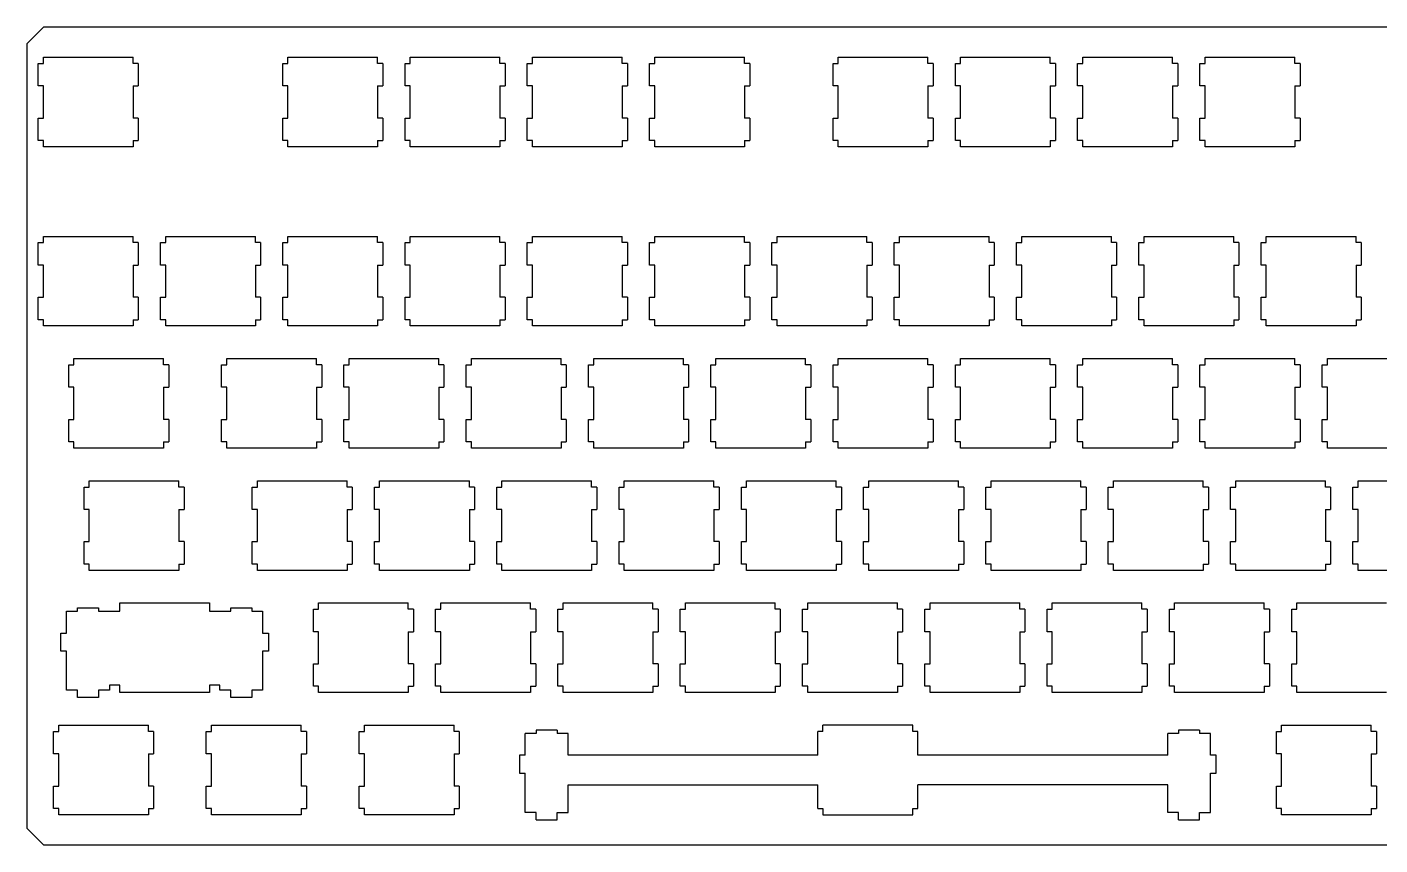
# Model space of a CAD drawing. Header units: millimetres. Extents: x 7 to 374, y 5 to 133.
# Drawn here: x 6.9 to 217.7, y 5.5 to 133 of the extents above; entities that cross this region are included whole.
import ezdxf

# ---------------------------------------------------------------- set-up
doc = ezdxf.new("R2010")
doc.units = ezdxf.units.MM
doc.layers.get('0').update_dxf_attribs({"true_color": 0xffffff})
doc.layers.add('BLACK', color=1, linetype='Continuous', true_color=0xff0000)

msp = doc.modelspace()

# ---------------------------------------------------------------- linework, layer by layer
at = {"color": 7, "true_color": 0xffffff}
for p, q in [((6.95, 8.03), (6.95, 130.45)), ((8.67, 127.32), (9.49, 127.32)), ((8.67, 123.82), (8.67, 127.32)), ((9.49, 127.32), (9.49, 128.3)), ((9.49, 128.3), (23.46, 128.3)), ((23.46, 127.32), (23.46, 128.3)), ((24.27, 127.32), (23.46, 127.32)), ((24.27, 127.32), (24.27, 123.82)), ((46.77, 127.32), (47.59, 127.32)), ((46.77, 123.82), (46.77, 127.32)), ((47.59, 127.32), (47.59, 128.3)), ((47.59, 128.3), (61.56, 128.3)), ((61.56, 127.32), (61.56, 128.3)), ((62.37, 127.32), (61.56, 127.32)), ((62.37, 127.32), (62.37, 123.82)), ((65.82, 127.32), (66.64, 127.32)), ((65.82, 123.82), (65.82, 127.32)), ((66.64, 127.32), (66.64, 128.3)), ((66.64, 128.3), (80.61, 128.3)), ((80.61, 127.32), (80.61, 128.3)), ((81.42, 127.32), (80.61, 127.32)), ((81.42, 127.32), (81.42, 123.82)), ((84.87, 127.32), (85.69, 127.32)), ((84.87, 123.82), (84.87, 127.32)), ((85.69, 127.32), (85.69, 128.3)), ((85.69, 128.3), (99.66, 128.3)), ((99.66, 127.32), (99.66, 128.3)), ((100.47, 127.32), (99.66, 127.32)), ((100.47, 127.32), (100.47, 123.82)), ((103.92, 127.32), (104.74, 127.32)), ((103.92, 123.82), (103.92, 127.32)), ((104.74, 127.32), (104.74, 128.3)), ((104.74, 128.3), (118.71, 128.3)), ((118.71, 127.32), (118.71, 128.3)), ((119.52, 127.32), (118.71, 127.32)), ((119.52, 127.32), (119.52, 123.82)), ((132.5, 127.32), (133.31, 127.32)), ((132.5, 123.82), (132.5, 127.32)), ((133.31, 127.32), (133.31, 128.3)), ((133.31, 128.3), (147.28, 128.3)), ((147.28, 127.32), (147.28, 128.3)), ((148.09, 127.32), (147.28, 127.32)), ((148.09, 127.32), (148.09, 123.82)), ((151.55, 127.32), (152.36, 127.32)), ((151.55, 123.82), (151.55, 127.32)), ((152.36, 127.32), (152.36, 128.3)), ((152.36, 128.3), (166.33, 128.3)), ((166.33, 127.32), (166.33, 128.3)), ((167.14, 127.32), (166.33, 127.32)), ((167.14, 127.32), (167.14, 123.82)), ((170.6, 127.32), (171.41, 127.32)), ((170.6, 123.82), (170.6, 127.32)), ((171.41, 127.32), (171.41, 128.3)), ((171.41, 128.3), (185.38, 128.3)), ((185.38, 127.32), (185.38, 128.3)), ((186.19, 127.32), (185.38, 127.32)), ((186.19, 127.32), (186.19, 123.82)), ((189.65, 127.32), (190.46, 127.32)), ((189.65, 123.82), (189.65, 127.32)), ((190.46, 127.32), (190.46, 128.3)), ((190.46, 128.3), (204.43, 128.3)), ((204.43, 127.32), (204.43, 128.3)), ((205.24, 127.32), (204.43, 127.32)), ((205.24, 127.32), (205.24, 123.82)), ((9.49, 123.82), (8.67, 123.82)), ((9.49, 118.81), (9.49, 123.82)), ((23.46, 123.82), (24.27, 123.82)), ((23.46, 123.82), (23.46, 118.81)), ((47.59, 123.82), (46.77, 123.82)), ((47.59, 118.81), (47.59, 123.82)), ((61.56, 123.82), (62.37, 123.82)), ((61.56, 123.82), (61.56, 118.81)), ((66.64, 123.82), (65.82, 123.82)), ((66.64, 118.81), (66.64, 123.82)), ((80.61, 123.82), (81.42, 123.82)), ((80.61, 123.82), (80.61, 118.81)), ((85.69, 123.82), (84.87, 123.82)), ((85.69, 118.81), (85.69, 123.82)), ((99.66, 123.82), (100.47, 123.82)), ((99.66, 123.82), (99.66, 118.81)), ((104.74, 123.82), (103.92, 123.82)), ((104.74, 118.81), (104.74, 123.82)), ((118.71, 123.82), (119.52, 123.82)), ((118.71, 123.82), (118.71, 118.81)), ((133.31, 123.82), (132.5, 123.82)), ((133.31, 118.81), (133.31, 123.82)), ((147.28, 123.82), (148.09, 123.82)), ((147.28, 123.82), (147.28, 118.81)), ((152.36, 123.82), (151.55, 123.82)), ((152.36, 118.81), (152.36, 123.82)), ((166.33, 123.82), (167.14, 123.82)), ((166.33, 123.82), (166.33, 118.81)), ((171.41, 123.82), (170.6, 123.82)), ((171.41, 118.81), (171.41, 123.82)), ((185.38, 123.82), (186.19, 123.82)), ((185.38, 123.82), (185.38, 118.81)), ((190.46, 123.82), (189.65, 123.82)), ((190.46, 118.81), (190.46, 123.82)), ((204.43, 123.82), (205.24, 123.82)), ((204.43, 123.82), (204.43, 118.81)), ((8.67, 118.81), (9.49, 118.81)), ((8.67, 115.31), (8.67, 118.81)), ((24.27, 118.81), (23.46, 118.81)), ((24.27, 118.81), (24.27, 115.31)), ((46.77, 118.81), (47.59, 118.81)), ((46.77, 115.31), (46.77, 118.81)), ((62.37, 118.81), (61.56, 118.81)), ((62.37, 118.81), (62.37, 115.31)), ((65.82, 118.81), (66.64, 118.81)), ((65.82, 115.31), (65.82, 118.81)), ((81.42, 118.81), (80.61, 118.81)), ((81.42, 118.81), (81.42, 115.31)), ((84.87, 118.81), (85.69, 118.81)), ((84.87, 115.31), (84.87, 118.81)), ((100.47, 118.81), (99.66, 118.81)), ((100.47, 118.81), (100.47, 115.31)), ((103.92, 118.81), (104.74, 118.81)), ((103.92, 115.31), (103.92, 118.81)), ((119.52, 118.81), (118.71, 118.81)), ((119.52, 118.81), (119.52, 115.31)), ((132.5, 118.81), (133.31, 118.81)), ((132.5, 115.31), (132.5, 118.81)), ((148.09, 118.81), (147.28, 118.81)), ((148.09, 118.81), (148.09, 115.31)), ((151.55, 118.81), (152.36, 118.81)), ((151.55, 115.31), (151.55, 118.81)), ((167.14, 118.81), (166.33, 118.81)), ((167.14, 118.81), (167.14, 115.31)), ((170.6, 118.81), (171.41, 118.81)), ((170.6, 115.31), (170.6, 118.81)), ((186.19, 118.81), (185.38, 118.81)), ((186.19, 118.81), (186.19, 115.31)), ((189.65, 118.81), (190.46, 118.81)), ((189.65, 115.31), (189.65, 118.81)), ((205.24, 118.81), (204.43, 118.81)), ((205.24, 118.81), (205.24, 115.31)), ((9.49, 115.31), (8.67, 115.31)), ((9.49, 114.33), (9.49, 115.31)), ((23.46, 114.33), (9.49, 114.33)), ((23.46, 115.31), (23.46, 114.33)), ((23.46, 115.31), (24.27, 115.31)), ((47.59, 115.31), (46.77, 115.31)), ((47.59, 114.33), (47.59, 115.31)), ((61.56, 114.33), (47.59, 114.33)), ((61.56, 115.31), (61.56, 114.33)), ((61.56, 115.31), (62.37, 115.31)), ((66.64, 115.31), (65.82, 115.31)), ((66.64, 114.33), (66.64, 115.31)), ((80.61, 114.33), (66.64, 114.33)), ((80.61, 115.31), (80.61, 114.33)), ((80.61, 115.31), (81.42, 115.31)), ((85.69, 115.31), (84.87, 115.31)), ((85.69, 114.33), (85.69, 115.31)), ((99.66, 114.33), (85.69, 114.33)), ((99.66, 115.31), (99.66, 114.33)), ((99.66, 115.31), (100.47, 115.31)), ((104.74, 115.31), (103.92, 115.31)), ((104.74, 114.33), (104.74, 115.31)), ((118.71, 114.33), (104.74, 114.33)), ((118.71, 115.31), (118.71, 114.33)), ((118.71, 115.31), (119.52, 115.31)), ((133.31, 115.31), (132.5, 115.31)), ((133.31, 114.33), (133.31, 115.31)), ((147.28, 114.33), (133.31, 114.33)), ((147.28, 115.31), (147.28, 114.33)), ((147.28, 115.31), (148.09, 115.31)), ((152.36, 115.31), (151.55, 115.31)), ((152.36, 114.33), (152.36, 115.31)), ((166.33, 114.33), (152.36, 114.33)), ((166.33, 115.31), (166.33, 114.33)), ((166.33, 115.31), (167.14, 115.31)), ((171.41, 115.31), (170.6, 115.31)), ((171.41, 114.33), (171.41, 115.31)), ((185.38, 114.33), (171.41, 114.33)), ((185.38, 115.31), (185.38, 114.33)), ((185.38, 115.31), (186.19, 115.31)), ((190.46, 115.31), (189.65, 115.31)), ((190.46, 114.33), (190.46, 115.31)), ((204.43, 114.33), (190.46, 114.33)), ((204.43, 115.31), (204.43, 114.33)), ((204.43, 115.31), (205.24, 115.31)), ((8.67, 99.38), (9.49, 99.38)), ((8.67, 95.88), (8.67, 99.38)), ((9.49, 99.38), (9.49, 100.36)), ((9.49, 100.36), (23.46, 100.36)), ((23.46, 99.38), (23.46, 100.36)), ((24.27, 99.38), (23.46, 99.38)), ((24.27, 99.38), (24.27, 95.88)), ((27.72, 99.38), (28.54, 99.38)), ((27.72, 95.88), (27.72, 99.38)), ((28.54, 99.38), (28.54, 100.36)), ((28.54, 100.36), (42.51, 100.36)), ((42.51, 99.38), (42.51, 100.36)), ((43.32, 99.38), (42.51, 99.38)), ((43.32, 99.38), (43.32, 95.88)), ((46.77, 99.38), (47.59, 99.38)), ((46.77, 95.88), (46.77, 99.38)), ((47.59, 99.38), (47.59, 100.36)), ((47.59, 100.36), (61.56, 100.36)), ((61.56, 99.38), (61.56, 100.36)), ((62.37, 99.38), (61.56, 99.38)), ((62.37, 99.38), (62.37, 95.88)), ((65.82, 99.38), (66.64, 99.38)), ((65.82, 95.88), (65.82, 99.38)), ((66.64, 99.38), (66.64, 100.36)), ((66.64, 100.36), (80.61, 100.36)), ((80.61, 99.38), (80.61, 100.36)), ((81.42, 99.38), (80.61, 99.38)), ((81.42, 99.38), (81.42, 95.88)), ((84.87, 99.38), (85.69, 99.38)), ((84.87, 95.88), (84.87, 99.38)), ((85.69, 99.38), (85.69, 100.36)), ((85.69, 100.36), (99.66, 100.36)), ((99.66, 99.38), (99.66, 100.36)), ((100.47, 99.38), (99.66, 99.38)), ((100.47, 99.38), (100.47, 95.88)), ((103.92, 99.38), (104.74, 99.38)), ((103.92, 95.88), (103.92, 99.38)), ((104.74, 99.38), (104.74, 100.36)), ((104.74, 100.36), (118.71, 100.36)), ((118.71, 99.38), (118.71, 100.36)), ((119.52, 99.38), (118.71, 99.38)), ((119.52, 99.38), (119.52, 95.88)), ((122.97, 99.38), (123.79, 99.38)), ((122.97, 95.88), (122.97, 99.38)), ((123.79, 99.38), (123.79, 100.36)), ((123.79, 100.36), (137.76, 100.36)), ((137.76, 99.38), (137.76, 100.36)), ((138.57, 99.38), (137.76, 99.38)), ((138.57, 99.38), (138.57, 95.88)), ((142.02, 99.38), (142.84, 99.38)), ((142.02, 95.88), (142.02, 99.38)), ((142.84, 99.38), (142.84, 100.36)), ((142.84, 100.36), (156.81, 100.36)), ((156.81, 99.38), (156.81, 100.36)), ((157.62, 99.38), (156.81, 99.38)), ((157.62, 99.38), (157.62, 95.88)), ((161.07, 99.38), (161.89, 99.38)), ((161.07, 95.88), (161.07, 99.38)), ((161.89, 99.38), (161.89, 100.36)), ((161.89, 100.36), (175.86, 100.36)), ((175.86, 99.38), (175.86, 100.36)), ((176.67, 99.38), (175.86, 99.38)), ((176.67, 99.38), (176.67, 95.88)), ((180.12, 99.38), (180.94, 99.38)), ((180.12, 95.88), (180.12, 99.38)), ((180.94, 99.38), (180.94, 100.36)), ((180.94, 100.36), (194.91, 100.36)), ((194.91, 99.38), (194.91, 100.36)), ((195.72, 99.38), (194.91, 99.38)), ((195.72, 99.38), (195.72, 95.88)), ((199.17, 99.38), (199.99, 99.38)), ((199.17, 95.88), (199.17, 99.38)), ((199.99, 99.38), (199.99, 100.36)), ((199.99, 100.36), (213.96, 100.36)), ((213.96, 99.38), (213.96, 100.36)), ((214.77, 99.38), (213.96, 99.38)), ((214.77, 99.38), (214.77, 95.88)), ((9.49, 95.88), (8.67, 95.88)), ((9.49, 90.87), (9.49, 95.88)), ((23.46, 95.88), (24.27, 95.88)), ((23.46, 95.88), (23.46, 90.87)), ((28.54, 95.88), (27.72, 95.88)), ((28.54, 90.87), (28.54, 95.88)), ((42.51, 95.88), (43.32, 95.88)), ((42.51, 95.88), (42.51, 90.87)), ((47.59, 95.88), (46.77, 95.88)), ((47.59, 90.87), (47.59, 95.88)), ((61.56, 95.88), (62.37, 95.88)), ((61.56, 95.88), (61.56, 90.87)), ((66.64, 95.88), (65.82, 95.88)), ((66.64, 90.87), (66.64, 95.88)), ((80.61, 95.88), (81.42, 95.88)), ((80.61, 95.88), (80.61, 90.87)), ((85.69, 95.88), (84.87, 95.88)), ((85.69, 90.87), (85.69, 95.88)), ((99.66, 95.88), (100.47, 95.88)), ((99.66, 95.88), (99.66, 90.87)), ((104.74, 95.88), (103.92, 95.88)), ((104.74, 90.87), (104.74, 95.88)), ((118.71, 95.88), (119.52, 95.88)), ((118.71, 95.88), (118.71, 90.87)), ((123.79, 95.88), (122.97, 95.88)), ((123.79, 90.87), (123.79, 95.88)), ((137.76, 95.88), (138.57, 95.88)), ((137.76, 95.88), (137.76, 90.87)), ((142.84, 95.88), (142.02, 95.88)), ((142.84, 90.87), (142.84, 95.88)), ((156.81, 95.88), (157.62, 95.88)), ((156.81, 95.88), (156.81, 90.87)), ((161.89, 95.88), (161.07, 95.88)), ((161.89, 90.87), (161.89, 95.88)), ((175.86, 95.88), (176.67, 95.88)), ((175.86, 95.88), (175.86, 90.87)), ((180.94, 95.88), (180.12, 95.88)), ((180.94, 90.87), (180.94, 95.88)), ((194.91, 95.88), (195.72, 95.88)), ((194.91, 95.88), (194.91, 90.87)), ((199.99, 95.88), (199.17, 95.88)), ((199.99, 90.87), (199.99, 95.88)), ((213.96, 95.88), (214.77, 95.88)), ((213.96, 95.88), (213.96, 90.87)), ((8.67, 90.87), (9.49, 90.87)), ((8.67, 87.37), (8.67, 90.87)), ((24.27, 90.87), (23.46, 90.87)), ((24.27, 90.87), (24.27, 87.37)), ((27.72, 90.87), (28.54, 90.87)), ((27.72, 87.37), (27.72, 90.87)), ((43.32, 90.87), (42.51, 90.87)), ((43.32, 90.87), (43.32, 87.37)), ((46.77, 90.87), (47.59, 90.87)), ((46.77, 87.37), (46.77, 90.87)), ((62.37, 90.87), (61.56, 90.87)), ((62.37, 90.87), (62.37, 87.37)), ((65.82, 90.87), (66.64, 90.87)), ((65.82, 87.37), (65.82, 90.87)), ((81.42, 90.87), (80.61, 90.87)), ((81.42, 90.87), (81.42, 87.37)), ((84.87, 90.87), (85.69, 90.87)), ((84.87, 87.37), (84.87, 90.87)), ((100.47, 90.87), (99.66, 90.87)), ((100.47, 90.87), (100.47, 87.37)), ((103.92, 90.87), (104.74, 90.87)), ((103.92, 87.37), (103.92, 90.87)), ((119.52, 90.87), (118.71, 90.87)), ((119.52, 90.87), (119.52, 87.37)), ((122.97, 90.87), (123.79, 90.87)), ((122.97, 87.37), (122.97, 90.87)), ((138.57, 90.87), (137.76, 90.87)), ((138.57, 90.87), (138.57, 87.37)), ((142.02, 90.87), (142.84, 90.87)), ((142.02, 87.37), (142.02, 90.87)), ((157.62, 90.87), (156.81, 90.87)), ((157.62, 90.87), (157.62, 87.37)), ((161.07, 90.87), (161.89, 90.87)), ((161.07, 87.37), (161.07, 90.87)), ((176.67, 90.87), (175.86, 90.87)), ((176.67, 90.87), (176.67, 87.37)), ((180.12, 90.87), (180.94, 90.87)), ((180.12, 87.37), (180.12, 90.87)), ((195.72, 90.87), (194.91, 90.87)), ((195.72, 90.87), (195.72, 87.37)), ((199.17, 90.87), (199.99, 90.87)), ((199.17, 87.37), (199.17, 90.87)), ((214.77, 90.87), (213.96, 90.87)), ((214.77, 90.87), (214.77, 87.37)), ((9.49, 87.37), (8.67, 87.37)), ((9.49, 86.39), (9.49, 87.37)), ((23.46, 87.37), (23.46, 86.39)), ((23.46, 87.37), (24.27, 87.37)), ((28.54, 87.37), (27.72, 87.37)), ((28.54, 86.39), (28.54, 87.37)), ((42.51, 87.37), (42.51, 86.39)), ((42.51, 87.37), (43.32, 87.37)), ((47.59, 87.37), (46.77, 87.37)), ((47.59, 86.39), (47.59, 87.37)), ((61.56, 87.37), (61.56, 86.39)), ((61.56, 87.37), (62.37, 87.37)), ((66.64, 87.37), (65.82, 87.37)), ((66.64, 86.39), (66.64, 87.37)), ((80.61, 87.37), (80.61, 86.39)), ((80.61, 87.37), (81.42, 87.37)), ((85.69, 87.37), (84.87, 87.37)), ((85.69, 86.39), (85.69, 87.37)), ((99.66, 87.37), (99.66, 86.39)), ((99.66, 87.37), (100.47, 87.37)), ((104.74, 87.37), (103.92, 87.37)), ((104.74, 86.39), (104.74, 87.37)), ((118.71, 87.37), (118.71, 86.39)), ((118.71, 87.37), (119.52, 87.37)), ((123.79, 87.37), (122.97, 87.37)), ((123.79, 86.39), (123.79, 87.37)), ((137.76, 87.37), (137.76, 86.39)), ((137.76, 87.37), (138.57, 87.37)), ((142.84, 87.37), (142.02, 87.37)), ((142.84, 86.39), (142.84, 87.37)), ((156.81, 87.37), (156.81, 86.39)), ((156.81, 87.37), (157.62, 87.37)), ((161.89, 87.37), (161.07, 87.37)), ((161.89, 86.39), (161.89, 87.37)), ((175.86, 87.37), (175.86, 86.39)), ((175.86, 87.37), (176.67, 87.37)), ((180.94, 87.37), (180.12, 87.37)), ((180.94, 86.39), (180.94, 87.37)), ((194.91, 87.37), (194.91, 86.39)), ((194.91, 87.37), (195.72, 87.37)), ((199.99, 87.37), (199.17, 87.37)), ((199.99, 86.39), (199.99, 87.37)), ((213.96, 87.37), (213.96, 86.39)), ((213.96, 87.37), (214.77, 87.37)), ((23.46, 86.39), (9.49, 86.39)), ((42.51, 86.39), (28.54, 86.39)), ((61.56, 86.39), (47.59, 86.39)), ((80.61, 86.39), (66.64, 86.39)), ((99.66, 86.39), (85.69, 86.39)), ((118.71, 86.39), (104.74, 86.39)), ((137.76, 86.39), (123.79, 86.39)), ((156.81, 86.39), (142.84, 86.39)), ((175.86, 86.39), (161.89, 86.39)), ((194.91, 86.39), (180.94, 86.39)), ((213.96, 86.39), (199.99, 86.39)), ((13.44, 80.33), (14.25, 80.33)), ((13.44, 76.83), (13.44, 80.33)), ((14.25, 80.33), (14.25, 81.31)), ((14.25, 81.31), (28.22, 81.31)), ((28.22, 80.33), (28.22, 81.31)), ((29.03, 80.33), (28.22, 80.33)), ((29.03, 80.33), (29.03, 76.83)), ((37.25, 80.33), (38.06, 80.33)), ((37.25, 76.83), (37.25, 80.33)), ((38.06, 80.33), (38.06, 81.31)), ((38.06, 81.31), (52.03, 81.31)), ((52.03, 80.33), (52.03, 81.31)), ((52.84, 80.33), (52.03, 80.33)), ((52.84, 80.33), (52.84, 76.83)), ((56.3, 80.33), (57.11, 80.33)), ((56.3, 76.83), (56.3, 80.33)), ((57.11, 80.33), (57.11, 81.31)), ((57.11, 81.31), (71.08, 81.31)), ((71.08, 80.33), (71.08, 81.31)), ((71.89, 80.33), (71.08, 80.33)), ((71.89, 80.33), (71.89, 76.83)), ((75.35, 80.33), (76.16, 80.33)), ((75.35, 76.83), (75.35, 80.33)), ((76.16, 80.33), (76.16, 81.31)), ((76.16, 81.31), (90.13, 81.31)), ((90.13, 80.33), (90.13, 81.31)), ((90.94, 80.33), (90.13, 80.33)), ((90.94, 80.33), (90.94, 76.83)), ((94.4, 80.33), (95.21, 80.33)), ((94.4, 76.83), (94.4, 80.33)), ((95.21, 80.33), (95.21, 81.31)), ((95.21, 81.31), (109.18, 81.31)), ((109.18, 80.33), (109.18, 81.31)), ((109.99, 80.33), (109.18, 80.33)), ((109.99, 80.33), (109.99, 76.83)), ((113.45, 80.33), (114.26, 80.33)), ((113.45, 76.83), (113.45, 80.33)), ((114.26, 80.33), (114.26, 81.31)), ((114.26, 81.31), (128.23, 81.31)), ((128.23, 80.33), (128.23, 81.31)), ((129.04, 80.33), (128.23, 80.33)), ((129.04, 80.33), (129.04, 76.83)), ((132.5, 80.33), (133.31, 80.33)), ((132.5, 76.83), (132.5, 80.33)), ((133.31, 80.33), (133.31, 81.31)), ((133.31, 81.31), (147.28, 81.31)), ((147.28, 80.33), (147.28, 81.31)), ((148.09, 80.33), (147.28, 80.33)), ((148.09, 80.33), (148.09, 76.83)), ((151.55, 80.33), (152.36, 80.33)), ((151.55, 76.83), (151.55, 80.33)), ((152.36, 80.33), (152.36, 81.31)), ((152.36, 81.31), (166.33, 81.31)), ((166.33, 80.33), (166.33, 81.31)), ((167.14, 80.33), (166.33, 80.33)), ((167.14, 80.33), (167.14, 76.83)), ((170.6, 80.33), (171.41, 80.33)), ((170.6, 76.83), (170.6, 80.33)), ((171.41, 80.33), (171.41, 81.31)), ((171.41, 81.31), (185.38, 81.31)), ((185.38, 80.33), (185.38, 81.31)), ((186.19, 80.33), (185.38, 80.33)), ((186.19, 80.33), (186.19, 76.83)), ((189.65, 80.33), (190.46, 80.33)), ((189.65, 76.83), (189.65, 80.33)), ((190.46, 80.33), (190.46, 81.31)), ((190.46, 81.31), (204.43, 81.31)), ((204.43, 80.33), (204.43, 81.31)), ((205.24, 80.33), (204.43, 80.33)), ((205.24, 80.33), (205.24, 76.83)), ((208.7, 80.33), (209.51, 80.33)), ((208.7, 76.83), (208.7, 80.33)), ((209.51, 80.33), (209.51, 81.31)), ((209.51, 81.31), (223.48, 81.31)), ((14.25, 76.83), (13.44, 76.83)), ((14.25, 71.82), (14.25, 76.83)), ((28.22, 76.83), (29.03, 76.83)), ((28.22, 76.83), (28.22, 71.82)), ((38.06, 76.83), (37.25, 76.83)), ((38.06, 71.82), (38.06, 76.83)), ((52.03, 76.83), (52.84, 76.83)), ((52.03, 76.83), (52.03, 71.82)), ((57.11, 76.83), (56.3, 76.83)), ((57.11, 71.82), (57.11, 76.83)), ((71.08, 76.83), (71.89, 76.83)), ((71.08, 76.83), (71.08, 71.82)), ((76.16, 76.83), (75.35, 76.83)), ((76.16, 71.82), (76.16, 76.83)), ((90.13, 76.83), (90.94, 76.83)), ((90.13, 76.83), (90.13, 71.82)), ((95.21, 76.83), (94.4, 76.83)), ((95.21, 71.82), (95.21, 76.83)), ((109.18, 76.83), (109.99, 76.83)), ((109.18, 76.83), (109.18, 71.82)), ((114.26, 76.83), (113.45, 76.83)), ((114.26, 71.82), (114.26, 76.83)), ((128.23, 76.83), (129.04, 76.83)), ((128.23, 76.83), (128.23, 71.82)), ((133.31, 76.83), (132.5, 76.83)), ((133.31, 71.82), (133.31, 76.83)), ((147.28, 76.83), (148.09, 76.83)), ((147.28, 76.83), (147.28, 71.82)), ((152.36, 76.83), (151.55, 76.83)), ((152.36, 71.82), (152.36, 76.83)), ((166.33, 76.83), (167.14, 76.83)), ((166.33, 76.83), (166.33, 71.82)), ((171.41, 76.83), (170.6, 76.83)), ((171.41, 71.82), (171.41, 76.83)), ((185.38, 76.83), (186.19, 76.83)), ((185.38, 76.83), (185.38, 71.82)), ((190.46, 76.83), (189.65, 76.83)), ((190.46, 71.82), (190.46, 76.83)), ((204.43, 76.83), (205.24, 76.83)), ((204.43, 76.83), (204.43, 71.82)), ((209.51, 76.83), (208.7, 76.83)), ((209.51, 71.82), (209.51, 76.83)), ((13.44, 71.82), (14.25, 71.82)), ((13.44, 68.32), (13.44, 71.82)), ((29.03, 71.82), (28.22, 71.82)), ((29.03, 71.82), (29.03, 68.32)), ((37.25, 71.82), (38.06, 71.82)), ((37.25, 68.32), (37.25, 71.82)), ((52.84, 71.82), (52.03, 71.82)), ((52.84, 71.82), (52.84, 68.32)), ((56.3, 71.82), (57.11, 71.82)), ((56.3, 68.32), (56.3, 71.82)), ((71.89, 71.82), (71.08, 71.82)), ((71.89, 71.82), (71.89, 68.32)), ((75.35, 71.82), (76.16, 71.82)), ((75.35, 68.32), (75.35, 71.82)), ((90.94, 71.82), (90.13, 71.82)), ((90.94, 71.82), (90.94, 68.32)), ((94.4, 71.82), (95.21, 71.82)), ((94.4, 68.32), (94.4, 71.82)), ((109.99, 71.82), (109.18, 71.82)), ((109.99, 71.82), (109.99, 68.32)), ((113.45, 71.82), (114.26, 71.82)), ((113.45, 68.32), (113.45, 71.82)), ((129.04, 71.82), (128.23, 71.82)), ((129.04, 71.82), (129.04, 68.32)), ((132.5, 71.82), (133.31, 71.82)), ((132.5, 68.32), (132.5, 71.82)), ((148.09, 71.82), (147.28, 71.82)), ((148.09, 71.82), (148.09, 68.32)), ((151.55, 71.82), (152.36, 71.82)), ((151.55, 68.32), (151.55, 71.82)), ((167.14, 71.82), (166.33, 71.82)), ((167.14, 71.82), (167.14, 68.32)), ((170.6, 71.82), (171.41, 71.82)), ((170.6, 68.32), (170.6, 71.82)), ((186.19, 71.82), (185.38, 71.82)), ((186.19, 71.82), (186.19, 68.32)), ((189.65, 71.82), (190.46, 71.82)), ((189.65, 68.32), (189.65, 71.82)), ((205.24, 71.82), (204.43, 71.82)), ((205.24, 71.82), (205.24, 68.32)), ((208.7, 71.82), (209.51, 71.82)), ((208.7, 68.32), (208.7, 71.82)), ((14.25, 68.32), (13.44, 68.32)), ((14.25, 67.34), (14.25, 68.32)), ((28.22, 68.32), (28.22, 67.34)), ((28.22, 68.32), (29.03, 68.32)), ((38.06, 68.32), (37.25, 68.32)), ((38.06, 67.34), (38.06, 68.32)), ((52.03, 68.32), (52.03, 67.34)), ((52.03, 68.32), (52.84, 68.32)), ((57.11, 68.32), (56.3, 68.32)), ((57.11, 67.34), (57.11, 68.32)), ((71.08, 68.32), (71.08, 67.34)), ((71.08, 68.32), (71.89, 68.32)), ((76.16, 68.32), (75.35, 68.32)), ((76.16, 67.34), (76.16, 68.32)), ((90.13, 68.32), (90.13, 67.34)), ((90.13, 68.32), (90.94, 68.32)), ((95.21, 68.32), (94.4, 68.32)), ((95.21, 67.34), (95.21, 68.32)), ((109.18, 68.32), (109.18, 67.34)), ((109.18, 68.32), (109.99, 68.32)), ((114.26, 68.32), (113.45, 68.32)), ((114.26, 67.34), (114.26, 68.32)), ((128.23, 68.32), (128.23, 67.34)), ((128.23, 68.32), (129.04, 68.32)), ((133.31, 68.32), (132.5, 68.32)), ((133.31, 67.34), (133.31, 68.32)), ((147.28, 68.32), (147.28, 67.34)), ((147.28, 68.32), (148.09, 68.32)), ((152.36, 68.32), (151.55, 68.32)), ((152.36, 67.34), (152.36, 68.32)), ((166.33, 68.32), (166.33, 67.34)), ((166.33, 68.32), (167.14, 68.32)), ((171.41, 68.32), (170.6, 68.32)), ((171.41, 67.34), (171.41, 68.32)), ((185.38, 68.32), (185.38, 67.34)), ((185.38, 68.32), (186.19, 68.32)), ((190.46, 68.32), (189.65, 68.32)), ((190.46, 67.34), (190.46, 68.32)), ((204.43, 68.32), (204.43, 67.34)), ((204.43, 68.32), (205.24, 68.32)), ((209.51, 68.32), (208.7, 68.32)), ((209.51, 67.34), (209.51, 68.32)), ((28.22, 67.34), (14.25, 67.34)), ((52.03, 67.34), (38.06, 67.34)), ((71.08, 67.34), (57.11, 67.34)), ((90.13, 67.34), (76.16, 67.34)), ((109.18, 67.34), (95.21, 67.34)), ((128.23, 67.34), (114.26, 67.34)), ((147.28, 67.34), (133.31, 67.34)), ((166.33, 67.34), (152.36, 67.34)), ((185.38, 67.34), (171.41, 67.34)), ((204.43, 67.34), (190.46, 67.34)), ((223.48, 67.34), (209.51, 67.34)), ((15.82, 61.28), (16.63, 61.28)), ((15.82, 57.78), (15.82, 61.28)), ((16.63, 61.28), (16.63, 62.26)), ((16.63, 62.26), (30.6, 62.26)), ((30.6, 61.28), (30.6, 62.26)), ((31.41, 61.28), (30.6, 61.28)), ((31.41, 61.28), (31.41, 57.78)), ((42.01, 61.28), (42.82, 61.28)), ((42.01, 57.78), (42.01, 61.28)), ((42.82, 61.28), (42.82, 62.26)), ((42.82, 62.26), (56.79, 62.26)), ((56.79, 61.28), (56.79, 62.26)), ((57.61, 61.28), (56.79, 61.28)), ((57.61, 61.28), (57.61, 57.78)), ((61.06, 61.28), (61.87, 61.28)), ((61.06, 57.78), (61.06, 61.28)), ((61.87, 61.28), (61.87, 62.26)), ((61.87, 62.26), (75.84, 62.26)), ((75.84, 61.28), (75.84, 62.26)), ((76.66, 61.28), (75.84, 61.28)), ((76.66, 61.28), (76.66, 57.78)), ((80.11, 61.28), (80.92, 61.28)), ((80.11, 57.78), (80.11, 61.28)), ((80.92, 61.28), (80.92, 62.26)), ((80.92, 62.26), (94.89, 62.26)), ((94.89, 61.28), (94.89, 62.26)), ((95.71, 61.28), (94.89, 61.28)), ((95.71, 61.28), (95.71, 57.78)), ((99.16, 61.28), (99.97, 61.28)), ((99.16, 57.78), (99.16, 61.28)), ((99.97, 61.28), (99.97, 62.26)), ((99.97, 62.26), (113.94, 62.26)), ((113.94, 61.28), (113.94, 62.26)), ((114.76, 61.28), (113.94, 61.28)), ((114.76, 61.28), (114.76, 57.78)), ((118.21, 61.28), (119.02, 61.28)), ((118.21, 57.78), (118.21, 61.28)), ((119.02, 61.28), (119.02, 62.26)), ((119.02, 62.26), (132.99, 62.26)), ((132.99, 61.28), (132.99, 62.26)), ((133.81, 61.28), (132.99, 61.28)), ((133.81, 61.28), (133.81, 57.78)), ((137.26, 61.28), (138.07, 61.28)), ((137.26, 57.78), (137.26, 61.28)), ((138.07, 61.28), (138.07, 62.26)), ((138.07, 62.26), (152.04, 62.26)), ((152.04, 61.28), (152.04, 62.26)), ((152.86, 61.28), (152.04, 61.28)), ((152.86, 61.28), (152.86, 57.78)), ((156.31, 61.28), (157.12, 61.28)), ((156.31, 57.78), (156.31, 61.28)), ((157.12, 61.28), (157.12, 62.26)), ((157.12, 62.26), (171.09, 62.26)), ((171.09, 61.28), (171.09, 62.26)), ((171.91, 61.28), (171.09, 61.28)), ((171.91, 61.28), (171.91, 57.78)), ((175.36, 61.28), (176.17, 61.28)), ((175.36, 57.78), (175.36, 61.28)), ((176.17, 61.28), (176.17, 62.26)), ((176.17, 62.26), (190.14, 62.26)), ((190.14, 61.28), (190.14, 62.26)), ((190.96, 61.28), (190.14, 61.28)), ((190.96, 61.28), (190.96, 57.78)), ((194.41, 61.28), (195.22, 61.28)), ((194.41, 57.78), (194.41, 61.28)), ((195.22, 61.28), (195.22, 62.26)), ((195.22, 62.26), (209.19, 62.26)), ((209.19, 61.28), (209.19, 62.26)), ((210.01, 61.28), (209.19, 61.28)), ((210.01, 61.28), (210.01, 57.78)), ((213.46, 61.28), (214.27, 61.28)), ((213.46, 57.78), (213.46, 61.28)), ((214.27, 61.28), (214.27, 62.26)), ((214.27, 62.26), (228.24, 62.26)), ((16.63, 57.78), (15.82, 57.78)), ((16.63, 52.77), (16.63, 57.78)), ((30.6, 57.78), (31.41, 57.78)), ((30.6, 57.78), (30.6, 52.77)), ((42.82, 57.78), (42.01, 57.78)), ((42.82, 52.77), (42.82, 57.78)), ((56.79, 57.78), (57.61, 57.78)), ((56.79, 57.78), (56.79, 52.77)), ((61.87, 57.78), (61.06, 57.78)), ((61.87, 52.77), (61.87, 57.78)), ((75.84, 57.78), (76.66, 57.78)), ((75.84, 57.78), (75.84, 52.77)), ((80.92, 57.78), (80.11, 57.78)), ((80.92, 52.77), (80.92, 57.78)), ((94.89, 57.78), (95.71, 57.78)), ((94.89, 57.78), (94.89, 52.77)), ((99.97, 57.78), (99.16, 57.78)), ((99.97, 52.77), (99.97, 57.78)), ((113.94, 57.78), (114.76, 57.78)), ((113.94, 57.78), (113.94, 52.77)), ((119.02, 57.78), (118.21, 57.78)), ((119.02, 52.77), (119.02, 57.78)), ((132.99, 57.78), (133.81, 57.78)), ((132.99, 57.78), (132.99, 52.77)), ((138.07, 57.78), (137.26, 57.78)), ((138.07, 52.77), (138.07, 57.78)), ((152.04, 57.78), (152.86, 57.78)), ((152.04, 57.78), (152.04, 52.77)), ((157.12, 57.78), (156.31, 57.78)), ((157.12, 52.77), (157.12, 57.78)), ((171.09, 57.78), (171.91, 57.78)), ((171.09, 57.78), (171.09, 52.77)), ((176.17, 57.78), (175.36, 57.78)), ((176.17, 52.77), (176.17, 57.78)), ((190.14, 57.78), (190.96, 57.78)), ((190.14, 57.78), (190.14, 52.77)), ((195.22, 57.78), (194.41, 57.78)), ((195.22, 52.77), (195.22, 57.78)), ((209.19, 57.78), (210.01, 57.78)), ((209.19, 57.78), (209.19, 52.77)), ((214.27, 57.78), (213.46, 57.78)), ((214.27, 52.77), (214.27, 57.78)), ((15.82, 52.77), (16.63, 52.77)), ((15.82, 49.27), (15.82, 52.77)), ((31.41, 52.77), (30.6, 52.77)), ((31.41, 52.77), (31.41, 49.27)), ((42.01, 52.77), (42.82, 52.77)), ((42.01, 49.27), (42.01, 52.77)), ((57.61, 52.77), (56.79, 52.77)), ((57.61, 52.77), (57.61, 49.27)), ((61.06, 52.77), (61.87, 52.77)), ((61.06, 49.27), (61.06, 52.77)), ((76.66, 52.77), (75.84, 52.77)), ((76.66, 52.77), (76.66, 49.27)), ((80.11, 52.77), (80.92, 52.77)), ((80.11, 49.27), (80.11, 52.77)), ((95.71, 52.77), (94.89, 52.77)), ((95.71, 52.77), (95.71, 49.27)), ((99.16, 52.77), (99.97, 52.77)), ((99.16, 49.27), (99.16, 52.77)), ((114.76, 52.77), (113.94, 52.77)), ((114.76, 52.77), (114.76, 49.27)), ((118.21, 52.77), (119.02, 52.77)), ((118.21, 49.27), (118.21, 52.77)), ((133.81, 52.77), (132.99, 52.77)), ((133.81, 52.77), (133.81, 49.27)), ((137.26, 52.77), (138.07, 52.77)), ((137.26, 49.27), (137.26, 52.77)), ((152.86, 52.77), (152.04, 52.77)), ((152.86, 52.77), (152.86, 49.27)), ((156.31, 52.77), (157.12, 52.77)), ((156.31, 49.27), (156.31, 52.77)), ((171.91, 52.77), (171.09, 52.77)), ((171.91, 52.77), (171.91, 49.27)), ((175.36, 52.77), (176.17, 52.77)), ((175.36, 49.27), (175.36, 52.77)), ((190.96, 52.77), (190.14, 52.77)), ((190.96, 52.77), (190.96, 49.27)), ((194.41, 52.77), (195.22, 52.77)), ((194.41, 49.27), (194.41, 52.77)), ((210.01, 52.77), (209.19, 52.77)), ((210.01, 52.77), (210.01, 49.27)), ((213.46, 52.77), (214.27, 52.77)), ((213.46, 49.27), (213.46, 52.77)), ((16.63, 49.27), (15.82, 49.27)), ((16.63, 48.29), (16.63, 49.27)), ((30.6, 49.27), (30.6, 48.29)), ((30.6, 49.27), (31.41, 49.27)), ((42.82, 49.27), (42.01, 49.27)), ((42.82, 48.29), (42.82, 49.27)), ((56.79, 49.27), (56.79, 48.29)), ((56.79, 49.27), (57.61, 49.27)), ((61.87, 49.27), (61.06, 49.27)), ((61.87, 48.29), (61.87, 49.27)), ((75.84, 49.27), (75.84, 48.29)), ((75.84, 49.27), (76.66, 49.27)), ((80.92, 49.27), (80.11, 49.27)), ((80.92, 48.29), (80.92, 49.27)), ((94.89, 49.27), (94.89, 48.29)), ((94.89, 49.27), (95.71, 49.27)), ((99.97, 49.27), (99.16, 49.27)), ((99.97, 48.29), (99.97, 49.27)), ((113.94, 49.27), (113.94, 48.29)), ((113.94, 49.27), (114.76, 49.27)), ((119.02, 49.27), (118.21, 49.27)), ((119.02, 48.29), (119.02, 49.27)), ((132.99, 49.27), (132.99, 48.29)), ((132.99, 49.27), (133.81, 49.27)), ((138.07, 49.27), (137.26, 49.27)), ((138.07, 48.29), (138.07, 49.27)), ((152.04, 49.27), (152.04, 48.29)), ((152.04, 49.27), (152.86, 49.27)), ((157.12, 49.27), (156.31, 49.27)), ((157.12, 48.29), (157.12, 49.27)), ((171.09, 49.27), (171.09, 48.29)), ((171.09, 49.27), (171.91, 49.27)), ((176.17, 49.27), (175.36, 49.27)), ((176.17, 48.29), (176.17, 49.27)), ((190.14, 49.27), (190.14, 48.29)), ((190.14, 49.27), (190.96, 49.27)), ((195.22, 49.27), (194.41, 49.27)), ((195.22, 48.29), (195.22, 49.27)), ((209.19, 49.27), (209.19, 48.29)), ((209.19, 49.27), (210.01, 49.27)), ((214.27, 49.27), (213.46, 49.27)), ((214.27, 48.29), (214.27, 49.27)), ((30.6, 48.29), (16.63, 48.29)), ((56.79, 48.29), (42.82, 48.29)), ((75.84, 48.29), (61.87, 48.29)), ((94.89, 48.29), (80.92, 48.29)), ((113.94, 48.29), (99.97, 48.29)), ((132.99, 48.29), (119.02, 48.29)), ((152.04, 48.29), (138.07, 48.29)), ((171.09, 48.29), (157.12, 48.29)), ((190.14, 48.29), (176.17, 48.29)), ((209.19, 48.29), (195.22, 48.29)), ((228.24, 48.29), (214.27, 48.29)), ((51.54, 42.23), (52.35, 42.23)), ((51.54, 38.73), (51.54, 42.23)), ((52.35, 42.23), (52.35, 43.21)), ((52.35, 43.21), (66.32, 43.21)), ((66.32, 42.23), (66.32, 43.21)), ((67.13, 42.23), (66.32, 42.23)), ((67.13, 42.23), (67.13, 38.73)), ((70.59, 42.23), (71.4, 42.23)), ((70.59, 38.73), (70.59, 42.23)), ((71.4, 42.23), (71.4, 43.21)), ((71.4, 43.21), (85.37, 43.21)), ((85.37, 42.23), (85.37, 43.21)), ((86.18, 42.23), (85.37, 42.23)), ((86.18, 42.23), (86.18, 38.73)), ((89.64, 42.23), (90.45, 42.23)), ((89.64, 38.73), (89.64, 42.23)), ((90.45, 42.23), (90.45, 43.21)), ((90.45, 43.21), (104.42, 43.21)), ((104.42, 42.23), (104.42, 43.21)), ((105.23, 42.23), (104.42, 42.23)), ((105.23, 42.23), (105.23, 38.73)), ((108.69, 42.23), (109.5, 42.23)), ((108.69, 38.73), (108.69, 42.23)), ((109.5, 42.23), (109.5, 43.21)), ((109.5, 43.21), (123.47, 43.21)), ((123.47, 42.23), (123.47, 43.21)), ((124.28, 42.23), (123.47, 42.23)), ((124.28, 42.23), (124.28, 38.73)), ((127.74, 42.23), (128.55, 42.23)), ((127.74, 38.73), (127.74, 42.23)), ((128.55, 42.23), (128.55, 43.21)), ((128.55, 43.21), (142.52, 43.21)), ((142.52, 42.23), (142.52, 43.21)), ((143.33, 42.23), (142.52, 42.23)), ((143.33, 42.23), (143.33, 38.73)), ((146.79, 42.23), (147.6, 42.23)), ((146.79, 38.73), (146.79, 42.23)), ((147.6, 42.23), (147.6, 43.21)), ((147.6, 43.21), (161.57, 43.21)), ((161.57, 42.23), (161.57, 43.21)), ((162.38, 42.23), (161.57, 42.23)), ((162.38, 42.23), (162.38, 38.73)), ((165.84, 42.23), (166.65, 42.23)), ((165.84, 38.73), (165.84, 42.23)), ((166.65, 42.23), (166.65, 43.21)), ((166.65, 43.21), (180.62, 43.21)), ((180.62, 42.23), (180.62, 43.21)), ((181.43, 42.23), (180.62, 42.23)), ((181.43, 42.23), (181.43, 38.73)), ((184.89, 42.23), (185.7, 42.23)), ((184.89, 38.73), (184.89, 42.23)), ((185.7, 42.23), (185.7, 43.21)), ((185.7, 43.21), (199.67, 43.21)), ((199.67, 42.23), (199.67, 43.21)), ((200.48, 42.23), (199.67, 42.23)), ((200.48, 42.23), (200.48, 38.73)), ((203.94, 42.23), (204.75, 42.23)), ((203.94, 38.73), (203.94, 42.23)), ((204.75, 42.23), (204.75, 43.21)), ((204.75, 43.21), (218.72, 43.21)), ((52.35, 38.73), (51.54, 38.73)), ((52.35, 33.72), (52.35, 38.73)), ((66.32, 38.73), (67.13, 38.73)), ((66.32, 38.73), (66.32, 33.72)), ((71.4, 38.73), (70.59, 38.73)), ((71.4, 33.72), (71.4, 38.73)), ((85.37, 38.73), (86.18, 38.73)), ((85.37, 38.73), (85.37, 33.72)), ((90.45, 38.73), (89.64, 38.73)), ((90.45, 33.72), (90.45, 38.73)), ((104.42, 38.73), (105.23, 38.73)), ((104.42, 38.73), (104.42, 33.72)), ((109.5, 38.73), (108.69, 38.73)), ((109.5, 33.72), (109.5, 38.73)), ((123.47, 38.73), (124.28, 38.73)), ((123.47, 38.73), (123.47, 33.72)), ((128.55, 38.73), (127.74, 38.73)), ((128.55, 33.72), (128.55, 38.73)), ((142.52, 38.73), (143.33, 38.73)), ((142.52, 38.73), (142.52, 33.72)), ((147.6, 38.73), (146.79, 38.73)), ((147.6, 33.72), (147.6, 38.73)), ((161.57, 38.73), (162.38, 38.73)), ((161.57, 38.73), (161.57, 33.72)), ((166.65, 38.73), (165.84, 38.73)), ((166.65, 33.72), (166.65, 38.73)), ((180.62, 38.73), (181.43, 38.73)), ((180.62, 38.73), (180.62, 33.72)), ((185.7, 38.73), (184.89, 38.73)), ((185.7, 33.72), (185.7, 38.73)), ((199.67, 38.73), (200.48, 38.73)), ((199.67, 38.73), (199.67, 33.72)), ((204.75, 38.73), (203.94, 38.73)), ((204.75, 33.72), (204.75, 38.73)), ((51.54, 33.72), (52.35, 33.72)), ((51.54, 30.22), (51.54, 33.72)), ((67.13, 33.72), (66.32, 33.72)), ((67.13, 33.72), (67.13, 30.22)), ((70.59, 33.72), (71.4, 33.72)), ((70.59, 30.22), (70.59, 33.72)), ((86.18, 33.72), (85.37, 33.72)), ((86.18, 33.72), (86.18, 30.22)), ((89.64, 33.72), (90.45, 33.72)), ((89.64, 30.22), (89.64, 33.72)), ((105.23, 33.72), (104.42, 33.72)), ((105.23, 33.72), (105.23, 30.22)), ((108.69, 33.72), (109.5, 33.72)), ((108.69, 30.22), (108.69, 33.72)), ((124.28, 33.72), (123.47, 33.72)), ((124.28, 33.72), (124.28, 30.22)), ((127.74, 33.72), (128.55, 33.72)), ((127.74, 30.22), (127.74, 33.72)), ((143.33, 33.72), (142.52, 33.72)), ((143.33, 33.72), (143.33, 30.22)), ((146.79, 33.72), (147.6, 33.72)), ((146.79, 30.22), (146.79, 33.72)), ((162.38, 33.72), (161.57, 33.72)), ((162.38, 33.72), (162.38, 30.22)), ((165.84, 33.72), (166.65, 33.72)), ((165.84, 30.22), (165.84, 33.72)), ((181.43, 33.72), (180.62, 33.72)), ((181.43, 33.72), (181.43, 30.22)), ((184.89, 33.72), (185.7, 33.72)), ((184.89, 30.22), (184.89, 33.72)), ((200.48, 33.72), (199.67, 33.72)), ((200.48, 33.72), (200.48, 30.22)), ((203.94, 33.72), (204.75, 33.72)), ((203.94, 30.22), (203.94, 33.72)), ((52.35, 30.22), (51.54, 30.22)), ((52.35, 29.24), (52.35, 30.22)), ((66.32, 30.22), (66.32, 29.24)), ((66.32, 30.22), (67.13, 30.22)), ((71.4, 30.22), (70.59, 30.22)), ((71.4, 29.24), (71.4, 30.22)), ((85.37, 30.22), (85.37, 29.24)), ((85.37, 30.22), (86.18, 30.22)), ((90.45, 30.22), (89.64, 30.22)), ((90.45, 29.24), (90.45, 30.22)), ((104.42, 30.22), (104.42, 29.24)), ((104.42, 30.22), (105.23, 30.22)), ((109.5, 30.22), (108.69, 30.22)), ((109.5, 29.24), (109.5, 30.22)), ((123.47, 30.22), (123.47, 29.24)), ((123.47, 30.22), (124.28, 30.22)), ((128.55, 30.22), (127.74, 30.22)), ((128.55, 29.24), (128.55, 30.22)), ((142.52, 30.22), (142.52, 29.24)), ((142.52, 30.22), (143.33, 30.22)), ((147.6, 30.22), (146.79, 30.22)), ((147.6, 29.24), (147.6, 30.22)), ((161.57, 30.22), (161.57, 29.24)), ((161.57, 30.22), (162.38, 30.22)), ((166.65, 30.22), (165.84, 30.22)), ((166.65, 29.24), (166.65, 30.22)), ((180.62, 30.22), (180.62, 29.24)), ((180.62, 30.22), (181.43, 30.22)), ((185.7, 30.22), (184.89, 30.22)), ((185.7, 29.24), (185.7, 30.22)), ((199.67, 30.22), (199.67, 29.24)), ((199.67, 30.22), (200.48, 30.22)), ((204.75, 30.22), (203.94, 30.22)), ((204.75, 29.24), (204.75, 30.22)), ((66.32, 29.24), (52.35, 29.24)), ((85.37, 29.24), (71.4, 29.24)), ((104.42, 29.24), (90.45, 29.24)), ((123.47, 29.24), (109.5, 29.24)), ((142.52, 29.24), (128.55, 29.24)), ((161.57, 29.24), (147.6, 29.24)), ((180.62, 29.24), (166.65, 29.24)), ((199.67, 29.24), (185.7, 29.24)), ((218.72, 29.24), (204.75, 29.24)), ((11.87, 23.18), (11.87, 24.16)), ((11.87, 24.16), (25.84, 24.16)), ((25.84, 23.18), (25.84, 24.16)), ((35.68, 23.18), (35.68, 24.16)), ((35.68, 24.16), (49.65, 24.16)), ((49.65, 23.18), (49.65, 24.16)), ((59.49, 23.18), (59.49, 24.16)), ((59.49, 24.16), (73.46, 24.16)), ((73.46, 23.18), (73.46, 24.16)), ((130.93, 23.18), (130.93, 24.16)), ((144.9, 24.16), (130.93, 24.16)), ((144.9, 23.18), (144.9, 24.16)), ((202.37, 23.18), (202.37, 24.16)), ((202.37, 24.16), (216.34, 24.16)), ((216.34, 23.18), (216.34, 24.16)), ((11.06, 23.18), (11.87, 23.18)), ((11.06, 19.68), (11.06, 23.18)), ((26.65, 23.18), (25.84, 23.18)), ((26.65, 23.18), (26.65, 19.68)), ((34.87, 23.18), (35.68, 23.18)), ((34.87, 19.68), (34.87, 23.18)), ((50.46, 23.18), (49.65, 23.18)), ((50.46, 23.18), (50.46, 19.68)), ((58.68, 23.18), (59.49, 23.18)), ((58.68, 19.68), (58.68, 23.18)), ((74.28, 23.18), (73.46, 23.18)), ((74.28, 23.18), (74.28, 19.68)), ((130.12, 19.46), (130.12, 23.18)), ((130.93, 23.18), (130.12, 23.18)), ((145.71, 23.18), (144.9, 23.18)), ((145.71, 19.46), (145.71, 23.18)), ((201.56, 23.18), (202.37, 23.18)), ((201.56, 19.68), (201.56, 23.18)), ((217.15, 23.18), (216.34, 23.18)), ((217.15, 23.18), (217.15, 19.68)), ((11.87, 19.68), (11.06, 19.68)), ((11.87, 14.67), (11.87, 19.68)), ((25.84, 19.68), (26.65, 19.68)), ((25.84, 19.68), (25.84, 14.67)), ((35.68, 19.68), (34.87, 19.68)), ((35.68, 14.67), (35.68, 19.68)), ((49.65, 19.68), (50.46, 19.68)), ((49.65, 19.68), (49.65, 14.67)), ((59.49, 19.68), (58.68, 19.68)), ((59.49, 14.67), (59.49, 19.68)), ((73.46, 19.68), (74.28, 19.68)), ((73.46, 19.68), (73.46, 14.67)), ((202.37, 19.68), (201.56, 19.68)), ((202.37, 14.67), (202.37, 19.68)), ((216.34, 19.68), (217.15, 19.68)), ((216.34, 19.68), (216.34, 14.67)), ((130.12, 11.17), (130.12, 14.88)), ((145.71, 11.17), (145.71, 14.88)), ((11.06, 14.67), (11.87, 14.67)), ((11.06, 11.17), (11.06, 14.67)), ((26.65, 14.67), (25.84, 14.67)), ((26.65, 14.67), (26.65, 11.17)), ((34.87, 14.67), (35.68, 14.67)), ((34.87, 11.17), (34.87, 14.67)), ((50.46, 14.67), (49.65, 14.67)), ((50.46, 14.67), (50.46, 11.17)), ((58.68, 14.67), (59.49, 14.67)), ((58.68, 11.17), (58.68, 14.67)), ((74.28, 14.67), (73.46, 14.67)), ((74.28, 14.67), (74.28, 11.17)), ((201.56, 14.67), (202.37, 14.67)), ((201.56, 11.17), (201.56, 14.67)), ((217.15, 14.67), (216.34, 14.67)), ((217.15, 14.67), (217.15, 11.17)), ((11.87, 11.17), (11.06, 11.17)), ((11.87, 10.19), (11.87, 11.17)), ((25.84, 11.17), (25.84, 10.19)), ((25.84, 11.17), (26.65, 11.17)), ((35.68, 11.17), (34.87, 11.17)), ((35.68, 10.19), (35.68, 11.17)), ((49.65, 11.17), (49.65, 10.19)), ((49.65, 11.17), (50.46, 11.17)), ((59.49, 11.17), (58.68, 11.17)), ((59.49, 10.19), (59.49, 11.17)), ((73.46, 11.17), (73.46, 10.19)), ((73.46, 11.17), (74.28, 11.17)), ((130.12, 11.17), (130.93, 11.17)), ((130.93, 11.17), (130.93, 10.19)), ((144.9, 10.19), (144.9, 11.17)), ((144.9, 11.17), (145.71, 11.17)), ((202.37, 11.17), (201.56, 11.17)), ((202.37, 10.19), (202.37, 11.17)), ((216.34, 11.17), (216.34, 10.19)), ((216.34, 11.17), (217.15, 11.17)), ((25.84, 10.19), (11.87, 10.19)), ((49.65, 10.19), (35.68, 10.19)), ((73.46, 10.19), (59.49, 10.19)), ((130.93, 10.19), (144.9, 10.19)), ((216.34, 10.19), (202.37, 10.19))]:
    msp.add_line(p, q, dxfattribs=at)
for p, q in [((86.23, 23.39), (86.23, 22.86)), ((89.53, 23.39), (89.53, 22.86)), ((186.3, 23.39), (186.3, 22.86)), ((189.6, 23.39), (189.6, 22.86)), ((84.55, 19.46), (84.55, 22.86)), ((86.23, 22.86), (84.55, 22.86)), ((91.21, 22.86), (89.53, 22.86)), ((91.21, 19.46), (91.21, 22.86)), ((184.63, 19.46), (184.63, 22.86)), ((186.3, 22.86), (184.63, 22.86)), ((191.28, 22.86), (189.6, 22.86)), ((191.28, 19.46), (191.28, 22.86)), ((84.55, 19.46), (83.66, 19.46)), ((83.66, 19.46), (83.66, 16.66)), ((184.63, 19.46), (145.71, 19.46)), ((192.17, 19.46), (191.28, 19.46)), ((192.17, 16.66), (192.17, 19.46)), ((83.66, 16.66), (84.55, 16.66)), ((84.55, 10.57), (84.55, 16.66)), ((91.21, 10.57), (91.21, 14.88)), ((184.63, 14.88), (145.71, 14.88)), ((184.63, 10.57), (184.63, 14.88)), ((191.28, 10.57), (191.28, 16.66)), ((191.28, 16.66), (192.17, 16.66)), ((86.23, 10.57), (84.55, 10.57)), ((86.23, 9.42), (86.23, 10.57)), ((89.53, 9.42), (89.53, 10.57)), ((89.53, 10.57), (91.21, 10.57)), ((186.3, 10.57), (184.63, 10.57)), ((186.3, 9.42), (186.3, 10.57)), ((189.6, 9.42), (189.6, 10.57)), ((189.6, 10.57), (191.28, 10.57))]:
    msp.add_line(p, q)
at = {"layer": 'BLACK', "color": 7, "true_color": 0xffffff}
for p, q in [((9.49, 132.99), (6.95, 130.45)), ((371.44, 132.99), (9.49, 132.99)), ((14.79, 41.91), (14.79, 42.44)), ((14.79, 42.44), (18.09, 42.44)), ((18.09, 42.44), (18.09, 41.91)), ((21.39, 41.91), (21.39, 43.21)), ((21.39, 43.21), (35.36, 43.21)), ((35.36, 43.21), (35.36, 41.91)), ((38.67, 41.91), (38.67, 42.44)), ((38.67, 42.44), (41.97, 42.44)), ((41.97, 42.44), (41.97, 41.91)), ((13.11, 38.51), (13.11, 41.91)), ((13.11, 41.91), (14.79, 41.91)), ((18.09, 41.91), (21.39, 41.91)), ((35.36, 41.91), (38.67, 41.91)), ((41.97, 41.91), (43.64, 41.91)), ((43.64, 41.91), (43.64, 38.51)), ((12.22, 35.71), (12.22, 38.51)), ((12.22, 38.51), (13.11, 38.51)), ((43.64, 38.51), (44.53, 38.51)), ((44.53, 38.51), (44.53, 35.71)), ((13.11, 35.71), (12.22, 35.71)), ((13.11, 29.62), (13.11, 35.71)), ((44.53, 35.71), (43.64, 35.71)), ((43.64, 35.71), (43.64, 29.62)), ((14.79, 29.62), (13.11, 29.62)), ((14.79, 28.47), (14.79, 29.62)), ((19.77, 29.62), (18.09, 29.62)), ((18.09, 29.62), (18.09, 28.47)), ((21.39, 30.4), (19.77, 30.4)), ((19.77, 30.4), (19.77, 29.62)), ((21.39, 29.24), (21.39, 30.4)), ((36.99, 30.4), (35.36, 30.4)), ((35.36, 30.4), (35.36, 29.24)), ((36.99, 29.62), (36.99, 30.4)), ((38.67, 29.62), (36.99, 29.62)), ((38.67, 28.47), (38.67, 29.62)), ((43.64, 29.62), (41.97, 29.62)), ((41.97, 29.62), (41.97, 28.47)), ((18.09, 28.47), (14.79, 28.47)), ((35.36, 29.24), (21.39, 29.24)), ((41.97, 28.47), (38.67, 28.47)), ((6.95, 8.03), (9.49, 5.49)), ((9.49, 5.49), (371.44, 5.49))]:
    msp.add_line(p, q, dxfattribs=at)
at = {"layer": 'BLACK', "color": 0}
for p, q in [((89.53, 23.39), (86.23, 23.39)), ((189.6, 23.39), (186.3, 23.39)), ((130.12, 19.46), (91.21, 19.46)), ((91.21, 14.88), (130.12, 14.88)), ((86.23, 9.42), (89.53, 9.42)), ((186.3, 9.42), (189.6, 9.42))]:
    msp.add_line(p, q, dxfattribs=at)

doc.saveas('drawing.dxf')
